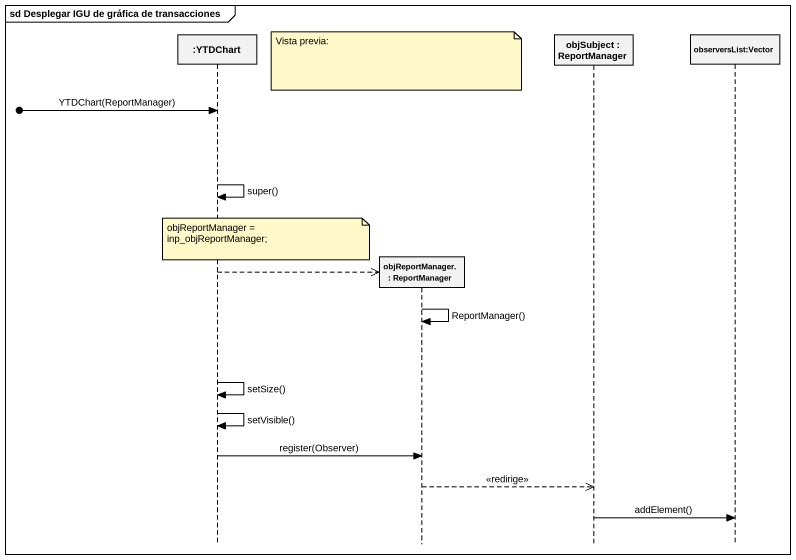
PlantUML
@startuml
mainframe sd Desplegar IGU de gráfica de transacciones
hide footbox
participant ":YTDChart" as YTDChart
participant "objReportManager. : ReportManager" as objReportManager
participant "objSubject : ReportManager" as objSubject
participant "observersList:Vector" as observersList_Vector

note over objReportManager : Vista previa:
[o-> YTDChart : YTDChart(ReportManager)
YTDChart -> YTDChart : super()
note over YTDChart : objReportManager = inp_objReportManager;
YTDChart -->> objReportManager **
objReportManager -> objReportManager : ReportManager()
YTDChart -> YTDChart : setSize()
YTDChart -> YTDChart : setVisible()
YTDChart -> objReportManager : register(Observer)
objReportManager -->> objSubject : <<redirige>>
objSubject -> observersList_Vector : addElement()
@enduml
